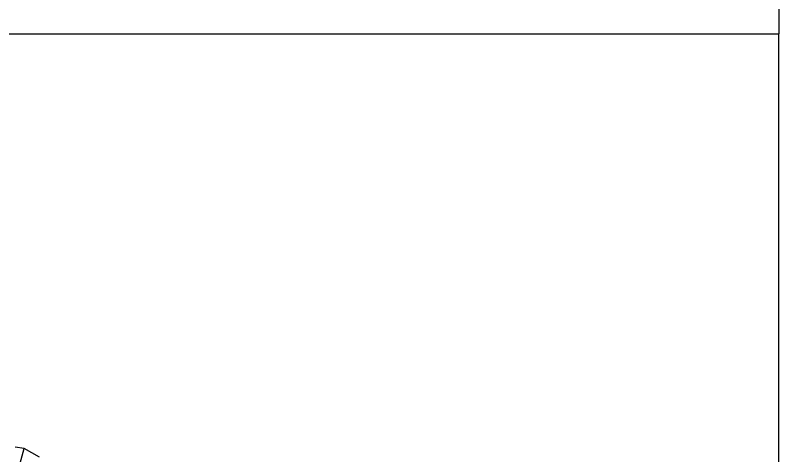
# Model space of a CAD drawing. Extents: x -681219 to -550379, y -242630 to -158199.
# Drawn here: x -577844 to -577013, y -224626 to -224146 of the extents above; entities that cross this region are included whole.
import ezdxf

# ---------------------------------------------------------------- set-up
doc = ezdxf.new("R2010")
doc.units = 0
doc.header["$LTSCALE"] = 1000
doc.linetypes.add('C2', pattern=[17, 14, -1, 1, -1])
for name, color, linetype in [('GZDH011002781', 7, 'CONTINUOUS'), ('GZDH011002991', 7, 'CONTINUOUS'), ('PIPE-油脂（绿）', 3, 'CONTINUOUS'), ('中心线', 4, 'C2')]:
    doc.layers.add(name, color=color, linetype=linetype)

# ---------------------------------------------------------------- blocks, each defined once
blk = doc.blocks.new('fushitu')
at = {"layer": 'GZDH011002781', "color": 7, "linetype": 'Continuous'}
for p in [(1000, -550), (1950, -1175)]:
    blk.add_line(p, (1950, -550), dxfattribs=at)
at = {"layer": 'GZDH011002991', "color": 7, "linetype": 'Continuous'}
for p, q in [((1950, -498), (1950, -545.5)), ((1950, -545.5), (1950, -550))]:
    blk.add_line(p, q, dxfattribs=at)

msp = doc.modelspace()

# ---------------------------------------------------------------- linework, layer by layer
at = {"layer": 'PIPE-油脂（绿）', "color": 3}
for p, q in [((-577834.0968, -224618.2111, 500), (-577843.8025, -224616.9333, 500)), ((-577817.286, -224627.9168, 500), (-577834.0968, -224618.2111, 500))]:
    msp.add_line(p, q, dxfattribs=at)
at = {"layer": 'PIPE-油脂（绿）'}
msp.add_line((-577840.5673, -224642.3592, 500), (-577834.0968, -224618.2111, 500), dxfattribs=at)

# ---------------------------------------------------------------- block references
at = {"layer": '中心线'}
msp.add_blockref('fushitu', (-578962.82, -223616.6983), dxfattribs=at)

doc.saveas('drawing.dxf')
